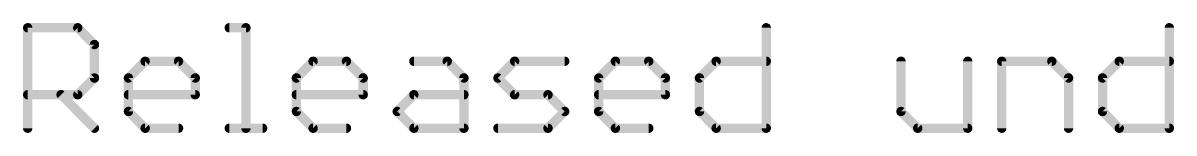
# Model space of a CAD drawing. Extents: x -53 to 60, y -23 to 11.
# Drawn here: x -53.34 to -34.64, y -15.24 to -13.46 of the extents above; entities that cross this region are included whole.
import ezdxf

# ---------------------------------------------------------------- set-up
doc = ezdxf.new("R2010")
doc.units = 0
doc.layers.add('51', color=253, linetype='CONTINUOUS')

msp = doc.modelspace()

# ---------------------------------------------------------------- linework, layer by layer
at = {"layer": '51', "const_width": 0.1524}
for points in [[(-53.2638, -15.1638), (-53.2638, -13.5368)], [(-53.2638, -13.5368), (-52.4503, -13.5368)], [(-52.4503, -13.5368), (-52.1791, -13.808)], [(-49.9895, -13.5368), (-49.7183, -13.5368)], [(-49.7183, -13.5368), (-49.7183, -15.1638)], [(-41.2648, -13.5368), (-41.2648, -15.1638)], [(-34.7161, -13.5368), (-34.7161, -15.1638)], [(-52.1791, -13.808), (-52.1791, -14.3503)], [(-51.6266, -14.3503), (-51.3555, -14.0791)], [(-51.3555, -14.0791), (-50.8132, -14.0791)], [(-50.8132, -14.0791), (-50.542, -14.3503)], [(-48.8981, -14.3503), (-48.6269, -14.0791)], [(-48.6269, -14.0791), (-48.0846, -14.0791)], [(-48.0846, -14.0791), (-47.8134, -14.3503)], [(-46.9897, -14.0791), (-46.4474, -14.0791)], [(-46.4474, -14.0791), (-46.1762, -14.3503)], [(-45.6237, -14.3503), (-45.3526, -14.0791)], [(-45.3526, -14.0791), (-44.5391, -14.0791)], [(-43.9866, -14.3503), (-43.7154, -14.0791)], [(-43.7154, -14.0791), (-43.1731, -14.0791)], [(-43.1731, -14.0791), (-42.9019, -14.3503)], [(-42.3494, -14.3503), (-42.0783, -14.0791)], [(-42.0783, -14.0791), (-41.2648, -14.0791)], [(-39.0751, -14.0791), (-39.0751, -14.8926)], [(-37.9905, -15.1638), (-37.9905, -14.0791)], [(-37.438, -15.1638), (-37.438, -14.0791)], [(-37.438, -14.0791), (-36.6245, -14.0791)], [(-36.6245, -14.0791), (-36.3533, -14.3503)], [(-35.8008, -14.3503), (-35.5296, -14.0791)], [(-35.5296, -14.0791), (-34.7161, -14.0791)], [(-52.1791, -14.3503), (-52.4503, -14.6215)], [(-51.6266, -14.8926), (-51.6266, -14.3503)], [(-50.542, -14.3503), (-50.542, -14.6215)], [(-48.8981, -14.8926), (-48.8981, -14.3503)], [(-47.8134, -14.3503), (-47.8134, -14.6215)], [(-46.1762, -14.3503), (-46.1762, -15.1638)], [(-45.3526, -14.6215), (-45.6237, -14.3503)], [(-43.9866, -14.8926), (-43.9866, -14.3503)], [(-42.9019, -14.3503), (-42.9019, -14.6215)], [(-42.3494, -14.8926), (-42.3494, -14.3503)], [(-36.3533, -14.3503), (-36.3533, -15.1638)], [(-35.8008, -14.8926), (-35.8008, -14.3503)], [(-52.4503, -14.6215), (-53.2638, -14.6215)], [(-52.7215, -14.6215), (-52.1791, -15.1638)], [(-50.542, -14.6215), (-51.6266, -14.6215)], [(-47.8134, -14.6215), (-48.8981, -14.6215)], [(-47.2609, -14.8926), (-46.9897, -14.6215)], [(-46.9897, -14.6215), (-46.1762, -14.6215)], [(-44.8102, -14.6215), (-45.3526, -14.6215)], [(-44.5391, -14.8926), (-44.8102, -14.6215)], [(-42.9019, -14.6215), (-43.9866, -14.6215)], [(-51.3555, -15.1638), (-51.6266, -14.8926)], [(-48.6269, -15.1638), (-48.8981, -14.8926)], [(-46.9897, -15.1638), (-47.2609, -14.8926)], [(-44.8102, -15.1638), (-44.5391, -14.8926)], [(-43.7154, -15.1638), (-43.9866, -14.8926)], [(-42.0783, -15.1638), (-42.3494, -14.8926)], [(-39.0751, -14.8926), (-38.804, -15.1638)], [(-35.5296, -15.1638), (-35.8008, -14.8926)], [(-50.8132, -15.1638), (-51.3555, -15.1638)], [(-49.9895, -15.1638), (-49.4472, -15.1638)], [(-48.0846, -15.1638), (-48.6269, -15.1638)], [(-46.1762, -15.1638), (-46.9897, -15.1638)], [(-45.6237, -15.1638), (-44.8102, -15.1638)], [(-43.1731, -15.1638), (-43.7154, -15.1638)], [(-41.2648, -15.1638), (-42.0783, -15.1638)], [(-38.804, -15.1638), (-37.9905, -15.1638)], [(-34.7161, -15.1638), (-35.5296, -15.1638)]]:
    msp.add_lwpolyline(points, dxfattribs=at)
at = {"layer": '51', "const_width": 0.0762}
for points in [[(-53.2257, -13.5368, 1), (-53.3019, -13.5368)], [(-53.2638, -13.4987, 1), (-53.2638, -13.5749)], [(-52.4234, -13.5099, 1), (-52.4772, -13.5638)], [(-52.4503, -13.5749, 1), (-52.4503, -13.4987)], [(-49.9895, -13.4987, 1), (-49.9895, -13.5749)], [(-49.6802, -13.5368, 1), (-49.7564, -13.5368)], [(-49.7183, -13.5749, 1), (-49.7183, -13.4987)], [(-41.2267, -13.5368, 1), (-41.3029, -13.5368)], [(-34.678, -13.5368, 1), (-34.7542, -13.5368)], [(-52.141, -13.808, 1), (-52.2172, -13.808)], [(-52.2061, -13.8349, 1), (-52.1522, -13.781)], [(-51.3555, -14.041, 1), (-51.3555, -14.1172)], [(-51.3285, -14.1061, 1), (-51.3824, -14.0522)], [(-50.7862, -14.0522, 1), (-50.8401, -14.1061)], [(-50.8132, -14.1172, 1), (-50.8132, -14.041)], [(-48.6269, -14.041, 1), (-48.6269, -14.1172)], [(-48.5999, -14.1061, 1), (-48.6538, -14.0522)], [(-48.0576, -14.0522, 1), (-48.1115, -14.1061)], [(-48.0846, -14.1172, 1), (-48.0846, -14.041)], [(-46.9897, -14.041, 1), (-46.9897, -14.1172)], [(-46.4205, -14.0522, 1), (-46.4743, -14.1061)], [(-46.4474, -14.1172, 1), (-46.4474, -14.041)], [(-45.3526, -14.041, 1), (-45.3526, -14.1172)], [(-45.3256, -14.1061, 1), (-45.3795, -14.0522)], [(-44.5391, -14.1172, 1), (-44.5391, -14.041)], [(-43.7154, -14.041, 1), (-43.7154, -14.1172)], [(-43.6885, -14.1061, 1), (-43.7424, -14.0522)], [(-43.1461, -14.0522, 1), (-43.2, -14.1061)], [(-43.1731, -14.1172, 1), (-43.1731, -14.041)], [(-42.0783, -14.041, 1), (-42.0783, -14.1172)], [(-42.0513, -14.1061, 1), (-42.1052, -14.0522)], [(-41.2648, -14.1172, 1), (-41.2648, -14.041)], [(-39.037, -14.0791, 1), (-39.1132, -14.0791)], [(-37.9524, -14.0791, 1), (-38.0286, -14.0791)], [(-37.3999, -14.0791, 1), (-37.4761, -14.0791)], [(-37.438, -14.041, 1), (-37.438, -14.1172)], [(-36.5975, -14.0522, 1), (-36.6514, -14.1061)], [(-36.6245, -14.1172, 1), (-36.6245, -14.041)], [(-35.5296, -14.041, 1), (-35.5296, -14.1172)], [(-35.5027, -14.1061, 1), (-35.5566, -14.0522)], [(-34.7161, -14.1172, 1), (-34.7161, -14.041)], [(-52.2172, -14.3503, 1), (-52.141, -14.3503)], [(-52.1522, -14.3772, 1), (-52.2061, -14.3234)], [(-51.5885, -14.3503, 1), (-51.6647, -14.3503)], [(-51.6536, -14.3234, 1), (-51.5997, -14.3772)], [(-50.5039, -14.3503, 1), (-50.5801, -14.3503)], [(-50.5689, -14.3772, 1), (-50.515, -14.3234)], [(-48.86, -14.3503, 1), (-48.9362, -14.3503)], [(-48.925, -14.3234, 1), (-48.8711, -14.3772)], [(-47.7753, -14.3503, 1), (-47.8515, -14.3503)], [(-47.8403, -14.3772, 1), (-47.7864, -14.3234)], [(-46.1381, -14.3503, 1), (-46.2143, -14.3503)], [(-46.2032, -14.3772, 1), (-46.1493, -14.3234)], [(-45.5968, -14.3234, 1), (-45.6507, -14.3772)], [(-45.6507, -14.3234, 1), (-45.5968, -14.3772)], [(-43.9485, -14.3503, 1), (-44.0247, -14.3503)], [(-44.0135, -14.3234, 1), (-43.9596, -14.3772)], [(-42.8638, -14.3503, 1), (-42.94, -14.3503)], [(-42.9289, -14.3772, 1), (-42.875, -14.3234)], [(-42.3113, -14.3503, 1), (-42.3875, -14.3503)], [(-42.3764, -14.3234, 1), (-42.3225, -14.3772)], [(-36.3152, -14.3503, 1), (-36.3914, -14.3503)], [(-36.3802, -14.3772, 1), (-36.3264, -14.3234)], [(-35.7627, -14.3503, 1), (-35.8389, -14.3503)], [(-35.8277, -14.3234, 1), (-35.7739, -14.3772)], [(-53.2638, -14.5834, 1), (-53.2638, -14.6596)], [(-52.6945, -14.5945, 1), (-52.7484, -14.6484)], [(-52.4772, -14.5945, 1), (-52.4234, -14.6484)], [(-52.4503, -14.6596, 1), (-52.4503, -14.5834)], [(-51.6266, -14.5834, 1), (-51.6266, -14.6596)], [(-50.5801, -14.6215, 1), (-50.5039, -14.6215)], [(-50.542, -14.6596, 1), (-50.542, -14.5834)], [(-48.8981, -14.5834, 1), (-48.8981, -14.6596)], [(-47.8515, -14.6215, 1), (-47.7753, -14.6215)], [(-47.8134, -14.6596, 1), (-47.8134, -14.5834)], [(-46.9897, -14.5834, 1), (-46.9897, -14.6596)], [(-46.9628, -14.6484, 1), (-47.0167, -14.5945)], [(-46.1762, -14.6596, 1), (-46.1762, -14.5834)], [(-45.3526, -14.5834, 1), (-45.3526, -14.6596)], [(-45.3795, -14.6484, 1), (-45.3256, -14.5945)], [(-44.7833, -14.5945, 1), (-44.8372, -14.6484)], [(-44.8102, -14.6596, 1), (-44.8102, -14.5834)], [(-43.9866, -14.5834, 1), (-43.9866, -14.6596)], [(-42.94, -14.6215, 1), (-42.8638, -14.6215)], [(-42.9019, -14.6596, 1), (-42.9019, -14.5834)], [(-51.5997, -14.8657, 1), (-51.6536, -14.9196)], [(-51.6647, -14.8926, 1), (-51.5885, -14.8926)], [(-48.8711, -14.8657, 1), (-48.925, -14.9196)], [(-48.9362, -14.8926, 1), (-48.86, -14.8926)], [(-47.234, -14.8657, 1), (-47.2878, -14.9196)], [(-47.2878, -14.8657, 1), (-47.234, -14.9196)], [(-44.5121, -14.9196, 1), (-44.566, -14.8657)], [(-44.566, -14.9196, 1), (-44.5121, -14.8657)], [(-43.9596, -14.8657, 1), (-44.0135, -14.9196)], [(-44.0247, -14.8926, 1), (-43.9485, -14.8926)], [(-42.3225, -14.8657, 1), (-42.3764, -14.9196)], [(-42.3875, -14.8926, 1), (-42.3113, -14.8926)], [(-39.0482, -14.8657, 1), (-39.1021, -14.9196)], [(-39.1132, -14.8926, 1), (-39.037, -14.8926)], [(-35.7739, -14.8657, 1), (-35.8277, -14.9196)], [(-35.8389, -14.8926, 1), (-35.7627, -14.8926)], [(-53.3019, -15.1638, 1), (-53.2257, -15.1638)], [(-52.2061, -15.1907, 1), (-52.1522, -15.1369)], [(-51.3555, -15.1257, 1), (-51.3555, -15.2019)], [(-51.3824, -15.1907, 1), (-51.3285, -15.1369)], [(-50.8132, -15.2019, 1), (-50.8132, -15.1257)], [(-49.9895, -15.1257, 1), (-49.9895, -15.2019)], [(-49.7564, -15.1638, 1), (-49.6802, -15.1638)], [(-49.4472, -15.2019, 1), (-49.4472, -15.1257)], [(-48.6269, -15.1257, 1), (-48.6269, -15.2019)], [(-48.6538, -15.1907, 1), (-48.5999, -15.1369)], [(-48.0846, -15.2019, 1), (-48.0846, -15.1257)], [(-46.9897, -15.1257, 1), (-46.9897, -15.2019)], [(-47.0167, -15.1907, 1), (-46.9628, -15.1369)], [(-46.2143, -15.1638, 1), (-46.1381, -15.1638)], [(-46.1762, -15.2019, 1), (-46.1762, -15.1257)], [(-45.6237, -15.1257, 1), (-45.6237, -15.2019)], [(-44.8372, -15.1369, 1), (-44.7833, -15.1907)], [(-44.8102, -15.2019, 1), (-44.8102, -15.1257)], [(-43.7154, -15.1257, 1), (-43.7154, -15.2019)], [(-43.7424, -15.1907, 1), (-43.6885, -15.1369)], [(-43.1731, -15.2019, 1), (-43.1731, -15.1257)], [(-42.0783, -15.1257, 1), (-42.0783, -15.2019)], [(-42.1052, -15.1907, 1), (-42.0513, -15.1369)], [(-41.3029, -15.1638, 1), (-41.2267, -15.1638)], [(-41.2648, -15.2019, 1), (-41.2648, -15.1257)], [(-38.804, -15.1257, 1), (-38.804, -15.2019)], [(-38.8309, -15.1907, 1), (-38.777, -15.1369)], [(-38.0286, -15.1638, 1), (-37.9524, -15.1638)], [(-37.9905, -15.2019, 1), (-37.9905, -15.1257)], [(-37.4761, -15.1638, 1), (-37.3999, -15.1638)], [(-36.3914, -15.1638, 1), (-36.3152, -15.1638)], [(-35.5296, -15.1257, 1), (-35.5296, -15.2019)], [(-35.5566, -15.1907, 1), (-35.5027, -15.1369)], [(-34.7542, -15.1638, 1), (-34.678, -15.1638)], [(-34.7161, -15.2019, 1), (-34.7161, -15.1257)]]:
    msp.add_lwpolyline(points, format="xyb", dxfattribs=at)

doc.saveas('drawing.dxf')
